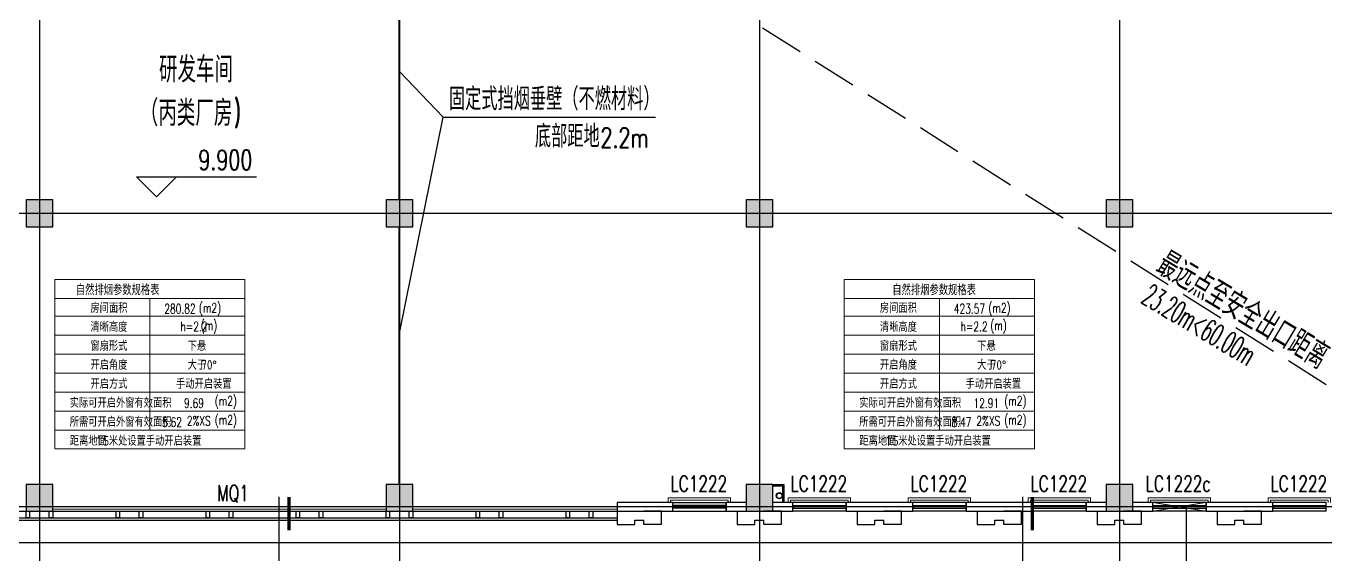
# Model space of a CAD drawing. Extents: x 1738711 to 2346805, y 1189731 to 2516152.
# Drawn here: x 1966792 to 1996042, y 1784042 to 1795938 of the extents above; entities that cross this region are included whole.
import ezdxf

# ---------------------------------------------------------------- set-up
doc = ezdxf.new("R2010")
doc.units = 0
doc.header["$LTSCALE"] = 1000
doc.header["$MEASUREMENT"] = 0
doc.linetypes.add('DASH', pattern=[0.35, 0.25, -0.1])
doc.linetypes.add('复件 140224通州运河二期售楼部条件图_t3$0$X-ME SHAFT SH$0$X-B2$0$WATER_LINE', pattern=[0])
for name, color, linetype, lineweight in [('_0', 7, 'Continuous', 25), ('H_Z', 4, 'Continuous', 13), ('栏杆', 6, 'Continuous', 15)]:
    doc.layers.add(name, color=color, linetype=linetype, lineweight=lineweight)
for name, color, linetype in [('A-Detl-Thin', 1, 'Continuous'), ('AR-TEXT', 7, 'Continuous'), ('COLUMN', 9, 'Continuous'), ('DIM_ELEV', 3, 'Continuous'), ('DIM_IDEN', 3, 'Continuous'), ('DIM_LEAD', 3, 'Continuous'), ('DOTE', 1, 'Continuous'), ('PUB_HATCH', 8, 'Continuous'), ('PUB_TEXT', 7, 'Continuous'), ('WALL', 40, 'Continuous'), ('WINDOW', 144, 'Continuous'), ('WINDOW_TEXT', 7, 'Continuous'), ('YS', 6, 'Continuous'), ('文字', 6, 'Continuous'), ('疏散距离', 211, 'DASH'), ('看线', 8, 'Continuous'), ('面层', 6, 'Continuous')]:
    doc.layers.add(name, color=color, linetype=linetype)
doc.styles.add('_TCH_DIM', font='SIMPLEX', dxfattribs={"bigfont": 'GBCBIG'})
doc.styles.add('_TCH_DIM_T3', font='SIMPLEX', dxfattribs={"width": 0.705882, "bigfont": 'GBCBIG'})
doc.styles.add('_TCH_WINDOW', font='SIMPLEX', dxfattribs={"height": 3.5, "bigfont": 'GBCBIG'})
doc.styles.add('HZ', font='rs', dxfattribs={"bigfont": 'hztxt'})
doc.styles.get("Standard").update_dxf_attribs({"font": 'gbenor.shx', "bigfont": 'gbcbig.shx'})
doc.styles.add('黑体', font='simhei_0.ttf', dxfattribs={"width": 0.9})

# ---------------------------------------------------------------- blocks, each defined once
blk = doc.blocks.new('dgh321')
at = {"layer": 'WALL', "linetype": '复件 140224通州运河二期售楼部条件图_t3$0$X-ME SHAFT SH$0$X-B2$0$WATER_LINE'}
for p, q in [((3247025, -2494105), (3247425, -2494105)), ((3247025, -2494105), (3247025, -2494405)), ((3247425, -2494105), (3247625, -2494105)), ((3248025, -2494105), (3247625, -2494105)), ((3248025, -2494405), (3248025, -2494105)), ((3247025, -2494405), (3247425, -2494405)), ((3247425, -2494405), (3247425, -2494305)), ((3247425, -2494305), (3247625, -2494305)), ((3247625, -2494405), (3247625, -2494305)), ((3248025, -2494405), (3247625, -2494405))]:
    blk.add_line(p, q, dxfattribs=at)
blk = doc.blocks.new('A$C68B42598')
at = {"layer": 'YS'}
for radius in [70, 60]:
    blk.add_circle((70, 70), radius, dxfattribs=at)
blk = doc.blocks.new('hreahaerheh')
at = {"layer": 'YS'}
blk.add_blockref('A$C68B42598', (1974065, 1888439), dxfattribs=at)
blk = doc.blocks.new('hertaraeherah')
at = {"layer": '疏散距离', "ltscale": 4}
blk.add_lwpolyline([(1989985, 1987859), (1970385, 2000259)], dxfattribs=at)
at = {"layer": 'DIM_LEAD', "color": 7, "style": '_TCH_DIM'}
blk.add_text('最远点至安全出口距离', height=600, rotation=329.0621, dxfattribs=at).set_placement((1982559, 1992640))
at = {"layer": '文字', "style": '_TCH_DIM_T3', "width": 0.49827}
blk.add_text('23.20m<60.00m', height=500, rotation=329.0621, dxfattribs=at).set_placement((1982248, 1991964))
blk = doc.blocks.new('haerraeherah')
at = {"layer": '栏杆'}
for points in [[(1950035, 1987459), (1950035, 1987559), (1951435, 1987559), (1951435, 1987459)], [(1950085, 1987459), (1950085, 1987509), (1951385, 1987509), (1951385, 1987459)]]:
    blk.add_lwpolyline(points, dxfattribs=at)
blk = doc.blocks.new('jtrshjtrhr')
at = {"layer": 'WINDOW', "linetype": '复件 140224通州运河二期售楼部条件图_t3$0$X-ME SHAFT SH$0$X-B2$0$WATER_LINE'}
for p, q in [((1962192, 1784875), (1980092, 1784875)), ((1962192, 1784825), (1980092, 1784825))]:
    blk.add_line(p, q, dxfattribs=at)
at = {"layer": '看线'}
blk.add_line((1962192, 1785025), (1980092, 1785025), dxfattribs=at)
for points in [[(1962742, 1785025), (1962822, 1785025), (1962822, 1784875), (1962742, 1784875)], [(1963262, 1785025), (1963342, 1785025), (1963342, 1784875), (1963262, 1784875)], [(1964767, 1785025), (1964847, 1785025), (1964847, 1784875), (1964767, 1784875)], [(1965287, 1785025), (1965367, 1785025), (1965367, 1784875), (1965287, 1784875)], [(1966792, 1785025), (1966872, 1785025), (1966872, 1784875), (1966792, 1784875)], [(1967312, 1785025), (1967392, 1785025), (1967392, 1784875), (1967312, 1784875)], [(1968817, 1785025), (1968897, 1785025), (1968897, 1784875), (1968817, 1784875)], [(1969337, 1785025), (1969417, 1785025), (1969417, 1784875), (1969337, 1784875)], [(1970842, 1785025), (1970922, 1785025), (1970922, 1784875), (1970842, 1784875)], [(1971362, 1785025), (1971442, 1785025), (1971442, 1784875), (1971362, 1784875)], [(1972867, 1785025), (1972947, 1785025), (1972947, 1784875), (1972867, 1784875)], [(1973387, 1785025), (1973467, 1785025), (1973467, 1784875), (1973387, 1784875)], [(1974892, 1785025), (1974972, 1785025), (1974972, 1784875), (1974892, 1784875)], [(1975412, 1785025), (1975492, 1785025), (1975492, 1784875), (1975412, 1784875)], [(1976917, 1785025), (1976997, 1785025), (1976997, 1784875), (1976917, 1784875)], [(1977437, 1785025), (1977517, 1785025), (1977517, 1784875), (1977437, 1784875)], [(1978942, 1785025), (1979022, 1785025), (1979022, 1784875), (1978942, 1784875)], [(1979462, 1785025), (1979542, 1785025), (1979542, 1784875), (1979462, 1784875)]]:
    blk.add_lwpolyline(points, close=True, dxfattribs=at)
blk = doc.blocks.new('jtrsjhtrh')
at = {"layer": 'A-Detl-Thin', "const_width": 20}
blk.add_lwpolyline([(397699, 368025), (397899, 368025), (397899, 366825), (397699, 366825)], close=True, dxfattribs=at)
for points in [[(397899, 366825), (397699, 368025)], [(397699, 366825), (397899, 368025)]]:
    blk.add_lwpolyline(points, dxfattribs=at)
blk = doc.blocks.new('$TCHSYS$WIN2D')
for p, q in [((-0.5, 0.5), (0.5, 0.5)), ((-0.5, 0.5), (-0.5, -0.5)), ((0.5, 0.5), (0.5, -0.5)), ((0.5, 0.167), (-0.5, 0.167)), ((0.5, -0.167), (-0.5, -0.167)), ((-0.5, -0.5), (0.5, -0.5))]:
    blk.add_line(p, q)
blk = doc.blocks.new('_FZH')
blk.add_lwpolyline([(-0.5, -0.5), (0.5, -0.5), (0.5, 0.5), (-0.5, 0.5)], close=True)
at = {"layer": 'PUB_HATCH'}
blk.add_solid([(-0.5, -0.5), (0.5, -0.5), (-0.5, 0.5), (0.5, 0.5)], dxfattribs=at)

msp = doc.modelspace()

# ---------------------------------------------------------------- linework, layer by layer
at = {"layer": 'DIM_ELEV'}
for p, q in [((1969728.8, 1792095), (1969278.8, 1792545)), ((1969278.8, 1792545), (1971974.7, 1792545)), ((1969728.8, 1792095), (1970178.8, 1792545))]:
    msp.add_line(p, q, dxfattribs=at)
at = {"layer": 'DIM_IDEN'}
for p, q in [((1972481.3, 1785347.2), (1972481.3, 1773034.1)), ((1989212.9, 1785347.2), (1989212.9, 1773034.1))]:
    msp.add_line(p, q, dxfattribs=at)
at = {"layer": 'DIM_IDEN', "const_width": 75}
for points in [[(1972706.3, 1785347.2), (1972706.3, 1784597.2)], [(1989437.9, 1785347.2), (1989437.9, 1784597.2)]]:
    msp.add_lwpolyline(points, dxfattribs=at)
at = {"layer": 'DIM_LEAD'}
for p, q in [((1975191.9, 1794913.2), (1976176.1, 1793887)), ((1975191.9, 1789033.1), (1976176.1, 1793887)), ((1976176.1, 1793887), (1980953.7, 1793887)), ((1992898.9, 1785117.4), (1992898.9, 1775432.1))]:
    msp.add_line(p, q, dxfattribs=at)
at = {"layer": 'DOTE'}
for p, q in [((1967091.9, 1820349.3), (1967091.9, 1782657.1)), ((1975191.9, 1820349.3), (1975191.9, 1782657.1)), ((1983291.9, 1820349.3), (1983291.9, 1782657.1)), ((1991391.9, 1820349.3), (1991391.9, 1782657.1)), ((2001891.9, 1791725.4), (1919991.9, 1791725.4)), ((2001891.9, 1785125.4), (1919991.9, 1785125.4))]:
    msp.add_line(p, q, dxfattribs=at)
at = {"layer": 'H_Z'}
for p, q in [((1967438.6, 1790236), (1967438.6, 1786426)), ((1971717.6, 1790236), (1967438.6, 1790236)), ((1971717.6, 1786426), (1971717.6, 1790236)), ((1985202.4, 1790236), (1985202.4, 1786426)), ((1989481.4, 1790236), (1985202.4, 1790236)), ((1989481.4, 1786426), (1989481.4, 1790236)), ((1971717.6, 1789809.4), (1967438.6, 1789809.4)), ((1969578.1, 1789809.4), (1969578.1, 1786852.7)), ((1989481.4, 1789809.4), (1985202.4, 1789809.4)), ((1987341.9, 1789809.4), (1987341.9, 1786852.7)), ((1971717.6, 1789412.7), (1967438.6, 1789412.7)), ((1989481.4, 1789412.7), (1985202.4, 1789412.7)), ((1971717.6, 1788986), (1967438.6, 1788986)), ((1989481.4, 1788986), (1985202.4, 1788986)), ((1971717.6, 1788559.3), (1967438.6, 1788559.3)), ((1989481.4, 1788559.3), (1985202.4, 1788559.3)), ((1971717.6, 1788132.7), (1967438.6, 1788132.7)), ((1989481.4, 1788132.7), (1985202.4, 1788132.7)), ((1971717.6, 1787706), (1967438.6, 1787706)), ((1989481.4, 1787706), (1985202.4, 1787706)), ((1971717.6, 1787279.3), (1967438.6, 1787279.3)), ((1989481.4, 1787279.3), (1985202.4, 1787279.3)), ((1971717.6, 1786852.7), (1967438.6, 1786852.7)), ((1989481.4, 1786852.7), (1985202.4, 1786852.7)), ((1971717.6, 1786426), (1967438.6, 1786426)), ((1989481.4, 1786426), (1985202.4, 1786426))]:
    msp.add_line(p, q, dxfattribs=at)
at = {"layer": 'WALL', "linetype": '复件 140224通州运河二期售楼部条件图_t3$0$X-ME SHAFT SH$0$X-B2$0$WATER_LINE'}
for p, q in [((1981341.9, 1785225.4), (1980091.9, 1785225.4)), ((1980091.9, 1785225.4), (1980091.9, 1785025.4)), ((1981341.9, 1785025.4), (1981341.9, 1785225.4)), ((1982991.9, 1785225.4), (1982541.9, 1785225.4)), ((1982541.9, 1785225.4), (1982541.9, 1785025.4)), ((1984041.9, 1785225.4), (1983591.9, 1785225.4)), ((1984041.9, 1785025.4), (1984041.9, 1785225.4)), ((1986741.9, 1785225.4), (1985241.9, 1785225.4)), ((1985241.9, 1785225.4), (1985241.9, 1785025.4)), ((1986741.9, 1785025.4), (1986741.9, 1785225.4)), ((1989441.9, 1785225.4), (1987941.9, 1785225.4)), ((1987941.9, 1785225.4), (1987941.9, 1785025.4)), ((1989441.9, 1785025.4), (1989441.9, 1785225.4)), ((1991091.9, 1785225.4), (1990641.9, 1785225.4)), ((1990641.9, 1785225.4), (1990641.9, 1785025.4)), ((1992141.9, 1785225.4), (1991691.9, 1785225.4)), ((1992141.9, 1785025.4), (1992141.9, 1785225.4)), ((1994841.9, 1785225.4), (1993341.9, 1785225.4)), ((1993341.9, 1785225.4), (1993341.9, 1785025.4)), ((1994841.9, 1785025.4), (1994841.9, 1785225.4)), ((1980091.9, 1785025.4), (1981341.9, 1785025.4)), ((1982541.9, 1785025.4), (1982991.9, 1785025.4)), ((1983591.9, 1785025.4), (1984041.9, 1785025.4)), ((1985241.9, 1785025.4), (1986741.9, 1785025.4)), ((1987941.9, 1785025.4), (1989441.9, 1785025.4)), ((1990641.9, 1785025.4), (1991091.9, 1785025.4)), ((1991691.9, 1785025.4), (1992141.9, 1785025.4)), ((1993341.9, 1785025.4), (1994841.9, 1785025.4)), ((1943291.9, 1784325.4), (1998991.9, 1784325.4))]:
    msp.add_line(p, q, dxfattribs=at)
at = {"layer": 'WINDOW', "color": 4, "linetype": 'DASH', "ltscale": 2, "const_width": 50}
for points in [[(1975191.9, 1798025.4), (1975191.9, 1792025.4)], [(1975191.9, 1791425.4), (1975191.9, 1785625.4)]]:
    msp.add_lwpolyline(points, dxfattribs=at)
at = {"layer": '栏杆'}
for points in [[(1967391.9, 1785125.4), (1974891.9, 1785125.4)], [(1967391.9, 1785075.4), (1974891.9, 1785075.4)], [(1975491.9, 1785125.4), (1980091.9, 1785125.4)], [(1975491.9, 1785075.4), (1980091.9, 1785075.4)]]:
    msp.add_lwpolyline(points, dxfattribs=at)
at = {"layer": '面层', "color": 144}
for points in [[(1983591.9, 1785625.4), (1983841.9, 1785625.4), (1983841.9, 1785225.4)], [(1983591.9, 1785595.4), (1983811.9, 1785595.4), (1983811.9, 1785225.4)]]:
    msp.add_lwpolyline(points, dxfattribs=at)

# ---------------------------------------------------------------- block references
at = {"rotation": 90}
msp.add_blockref('jtrsjhtrh', (2360167.4, 1387326.6), dxfattribs=at)
msp.add_blockref('jtrshjtrhr', (0, 0))
at = {"layer": '_0'}
for name, p in [('hreahaerheh', (9607.3, -103133.7)), ('hertaraeherah', (9607.3, -202233.7)), ('haerraeherah', (31207.3, -202233.7)), ('haerraeherah', (33907.3, -202233.7)), ('haerraeherah', (36607.3, -202233.7)), ('haerraeherah', (39307.3, -202233.7)), ('haerraeherah', (42007.3, -202233.7)), ('haerraeherah', (44707.3, -202233.7))]:
    msp.add_blockref(name, p, dxfattribs=at)
at = {"layer": 'COLUMN', "linetype": '复件 140224通州运河二期售楼部条件图_t3$0$X-ME SHAFT SH$0$X-B2$0$WATER_LINE', "xscale": 600}
for p, yscale, zscale in [((1967091.9, 1791725.4), 600, 600), ((1975191.9, 1791725.4), 600, 600), ((1983291.9, 1791725.4), 600, 600), ((1991391.9, 1791725.4), 600, 600), ((1967091.9, 1785325.4), 599.9999994398095, 599.9999994398095), ((1975191.9, 1785325.4), 600.0000002530869, 600.0000002530869), ((1983291.9, 1785325.4), 600.0000002530869, 600.0000002530869), ((1991391.9, 1785325.4), 600.0000002530869, 600.0000002530869)]:
    msp.add_blockref('_FZH', p, dxfattribs=dict(at, yscale=yscale, zscale=zscale))
at = {"layer": 'WALL', "linetype": '复件 140224通州运河二期售楼部条件图_t3$0$X-ME SHAFT SH$0$X-B2$0$WATER_LINE'}
for p in [(-1266933.3, 4279130.3), (-1264233.3, 4279130.3), (-1261533.3, 4279130.3), (-1258833.3, 4279130.3), (-1256133.3, 4279130.3), (-1253433.3, 4279130.3)]:
    msp.add_blockref('dgh321', p, dxfattribs=at)
at = {"layer": 'WINDOW', "linetype": '复件 140224通州运河二期售楼部条件图_t3$0$X-ME SHAFT SH$0$X-B2$0$WATER_LINE'}
ref = msp.add_blockref('$TCHSYS$WIN2D', (1981941.9, 1785125.4), dxfattribs=dict(at, xscale=-1200, yscale=200, zscale=-1200, rotation=180))
ref.add_attrib('A', 'LC1222', (1981293.9, 1785466.7), dxfattribs={"layer": 'WINDOW_TEXT', "linetype": '复件 140224通州运河二期售楼部条件图_t3$0$X-ME SHAFT SH$0$X-B2$0$WATER_LINE', "ltscale": 0.5, "height": 357, "style": '_TCH_WINDOW', "width": 0.705882})
ref = msp.add_blockref('$TCHSYS$WIN2D', (1984641.9, 1785125.4), dxfattribs=dict(at, xscale=1200, yscale=200, zscale=1200, rotation=179.9999999999901))
ref.add_attrib('A', 'LC1222', (1983993.9, 1785466.7), dxfattribs={"layer": 'WINDOW_TEXT', "linetype": '复件 140224通州运河二期售楼部条件图_t3$0$X-ME SHAFT SH$0$X-B2$0$WATER_LINE', "ltscale": 0.5, "height": 357, "rotation": 360, "style": '_TCH_WINDOW', "width": 0.705882})
ref = msp.add_blockref('$TCHSYS$WIN2D', (1987341.9, 1785125.4), dxfattribs=dict(at, xscale=1200, yscale=200, zscale=1200, rotation=179.9999999999901))
ref.add_attrib('A', 'LC1222', (1986693.9, 1785466.7), dxfattribs={"layer": 'WINDOW_TEXT', "linetype": '复件 140224通州运河二期售楼部条件图_t3$0$X-ME SHAFT SH$0$X-B2$0$WATER_LINE', "ltscale": 0.5, "height": 357, "rotation": 360, "style": '_TCH_WINDOW', "width": 0.705882})
ref = msp.add_blockref('$TCHSYS$WIN2D', (1990041.9, 1785125.4), dxfattribs=dict(at, xscale=1200, yscale=200, zscale=1200, rotation=179.9999999999901))
ref.add_attrib('A', 'LC1222', (1989393.9, 1785466.7), dxfattribs={"layer": 'WINDOW_TEXT', "linetype": '复件 140224通州运河二期售楼部条件图_t3$0$X-ME SHAFT SH$0$X-B2$0$WATER_LINE', "ltscale": 0.5, "height": 357, "rotation": 360, "style": '_TCH_WINDOW', "width": 0.705882})
ref = msp.add_blockref('$TCHSYS$WIN2D', (1992741.9, 1785125.4), dxfattribs=dict(at, xscale=1200, yscale=200, zscale=1200, rotation=179.9999999999909))
ref.add_attrib('A', 'LC1222c', (1991985.9, 1785466.7), dxfattribs={"layer": 'WINDOW_TEXT', "linetype": '复件 140224通州运河二期售楼部条件图_t3$0$X-ME SHAFT SH$0$X-B2$0$WATER_LINE', "ltscale": 0.5, "height": 357, "rotation": 360, "style": '_TCH_WINDOW', "width": 0.705882})
ref = msp.add_blockref('$TCHSYS$WIN2D', (1995441.9, 1785125.4), dxfattribs=dict(at, xscale=1200, yscale=200, zscale=1200, rotation=179.9999999999909))
ref.add_attrib('A', 'LC1222', (1994793.9, 1785466.7), dxfattribs={"layer": 'WINDOW_TEXT', "linetype": '复件 140224通州运河二期售楼部条件图_t3$0$X-ME SHAFT SH$0$X-B2$0$WATER_LINE', "ltscale": 0.5, "height": 357, "rotation": 360, "style": '_TCH_WINDOW', "width": 0.705882})

# ---------------------------------------------------------------- texts
at = {"layer": 'AR-TEXT'}
for s, height, p in [('研发车间', 578.72, (1969783.8, 1794669)), ('（丙类厂房', 578.72, (1969351.7, 1793690.7)), (')', 600, (1971458.1, 1793690.7))]:
    msp.add_text(s, height=height, dxfattribs=at).set_placement(p)
at = {"layer": 'H_Z', "width": 0.7}
for s, style, p in [('自然排烟参数规格表', '黑体', (1967913.3, 1789908.1)), ('自然排烟参数规格表', '黑体', (1986283.2, 1789908.1)), ('(m2)', 'HZ', (1970682.3, 1789491.7)), ('(m2)', 'HZ', (1988446, 1789491.7)), ('h=2.2', 'HZ', (1970266.8, 1789072.4)), ('(m)', 'HZ', (1970724.1, 1789096.3)), ('h=2.2', 'HZ', (1987820.2, 1789072.4)), ('(m)', 'HZ', (1988487.8, 1789096.3)), ('(m2)', 'HZ', (1971039.4, 1787400.3)), ('(m2)', 'HZ', (1988803.2, 1787400.3)), ('(m2)', 'HZ', (1971039.4, 1786973.7)), ('(m2)', 'HZ', (1988803.2, 1786973.7)), ('2%%%XS', 'HZ', (1970410.3, 1786951.9)), ('2%%%XS', 'HZ', (1988174.1, 1786951.9))]:
    msp.add_text(s, height=213.33, rotation=0, dxfattribs=dict(at, style=style)).set_placement(p)
at = {"layer": 'H_Z'}
for s, height, p in [('房间面积', 208.34, (1968240.6, 1789488.7)), ('房间面积', 208.34, (1986004.4, 1789488.7)), ('清晰高度', 208.34, (1968240.6, 1789062)), ('清晰高度', 208.34, (1986004.4, 1789062)), ('窗扇形式', 208.34, (1968240.6, 1788635.3)), ('下悬', 208.34, (1970429.6, 1788635.3)), ('窗扇形式', 208.34, (1986004.4, 1788635.3)), ('下悬', 208.34, (1988193.4, 1788635.3)), ('开启角度', 208.34, (1968240.6, 1788208.7)), ('大于', 208.34, (1970429.6, 1788208.7)), ('70', 216, (1970732.9, 1788208.7)), ('°', 208.3, (1970984.9, 1788208.7)), ('开启角度', 208.34, (1986004.4, 1788208.7)), ('大于', 208.34, (1988193.4, 1788208.7)), ('70', 216, (1988496.7, 1788208.7)), ('°', 208.3, (1988748.7, 1788208.7)), ('开启方式', 208.34, (1968240.6, 1787782)), ('手动开启装置', 208.34, (1970167.7, 1787782)), ('开启方式', 208.34, (1986004.4, 1787782)), ('手动开启装置', 208.34, (1987931.5, 1787782)), ('实际可开启外窗有效面积', 208.34, (1967775.4, 1787355.3)), ('实际可开启外窗有效面积', 208.34, (1985539.2, 1787355.3)), ('所需可开启外窗有效面积', 208.34, (1967775.4, 1786928.7)), ('所需可开启外窗有效面积', 208.34, (1985539.2, 1786928.7)), ('距离地面', 208.34, (1967777.4, 1786502)), ('1.5', 216, (1968384, 1786502)), ('米处设置手动开启装置', 208.34, (1968654, 1786502)), ('距离地面', 208.34, (1985541.1, 1786502)), ('1.5', 216, (1986147.8, 1786502)), ('米处设置手动开启装置', 208.34, (1986417.8, 1786502))]:
    msp.add_text(s, height=height, dxfattribs=at).set_placement(p)
at = {"layer": 'H_Z', "color": 1, "style": 'HZ', "width": 0.7}
for s, p in [('280.82', (1969904, 1789473.3)), ('423.57', (1987667.8, 1789473.3)), ('9.69', (1970347.2, 1787349.1)), ('12.91', (1988111, 1787349.1)), ('5.62', (1969852.2, 1786922.5)), ('8.47', (1987616, 1786922.5))]:
    msp.add_text(s, height=213.33, rotation=0, dxfattribs=at).set_placement(p)
at = {"layer": 'PUB_TEXT', "color": 7, "style": '_TCH_DIM'}
for s, height, p in [('固定式挡烟垂壁（不燃材料）', 506.383, (1976307.4, 1794044.5)), ('底部距地', 506.38, (1978241.8, 1793204.5))]:
    msp.add_text(s, height=height, dxfattribs=at).set_placement(p)
at = {"layer": 'PUB_TEXT', "color": 7, "style": '_TCH_DIM', "width": 0.705882}
for s, p in [('2.2m', (1979716.2, 1793204.5)), ('9.900', (1970669.7, 1792702.5))]:
    msp.add_text(s, height=446.25, dxfattribs=at).set_placement(p)
at = {"layer": 'WINDOW_TEXT', "linetype": '复件 140224通州运河二期售楼部条件图_t3$0$X-ME SHAFT SH$0$X-B2$0$WATER_LINE', "style": '_TCH_WINDOW', "width": 0.705882}
msp.add_text('MQ1', height=357, dxfattribs=at).set_placement((1971094.3, 1785254.1))

doc.saveas('drawing.dxf')
